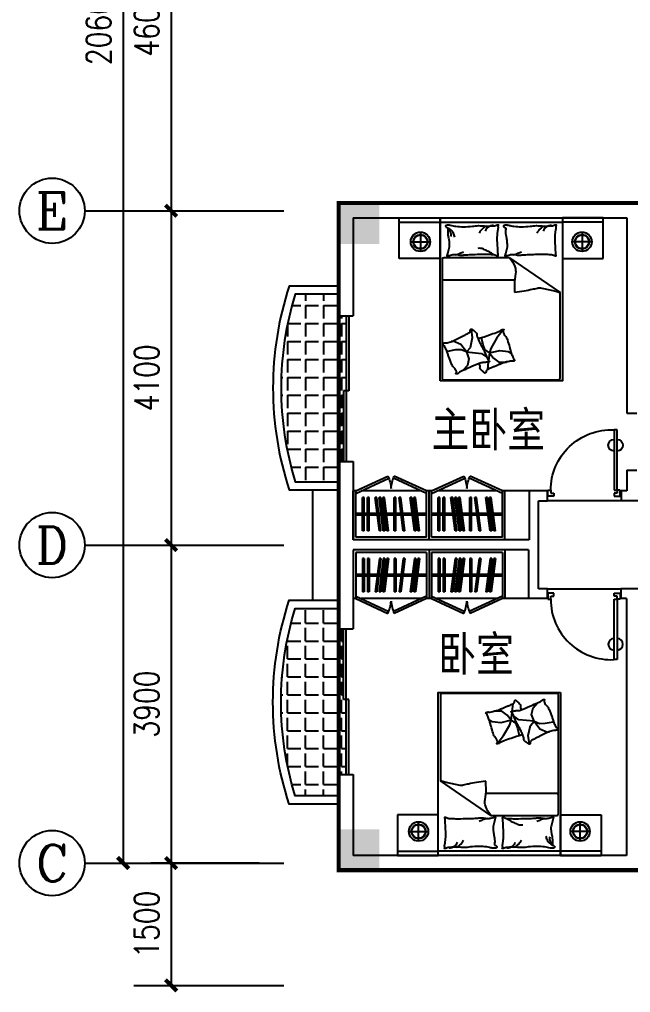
# Model space of a CAD drawing. Header units: millimetres. Extents: x 1454 to 36762, y 522 to 39654.
# Drawn here: x 5447 to 12938, y 12169 to 24102 of the extents above; entities that cross this region are included whole.
import ezdxf
from ezdxf.enums import TextEntityAlignment as Align

# ---------------------------------------------------------------- set-up
doc = ezdxf.new("R2010")
doc.units = ezdxf.units.MM
for name, color, linetype in [('AXIS', 3, 'Continuous'), ('AXIS_TEXT', 7, 'Continuous'), ('COLUMN', 7, 'Continuous'), ('PUB_DIM', 3, 'Continuous'), ('PUB_TEXT', 7, 'Continuous'), ('PUB_WALL', 255, 'Continuous'), ('WALL', 4, 'Continuous'), ('WINDOW', 5, 'Continuous')]:
    doc.layers.add(name, color=color, linetype=linetype)
doc.styles.add('-黑体', font='simhei.ttf')
doc.styles.add('COMPLEX', font='COMPLEX')
doc.styles.add('DIM_FONT', font='SIMPLEX.shx', dxfattribs={"width": 0.8})
doc.dimstyles.new('AXIS', dxfattribs={"dimtxt": 300, "dimasz": 1, "dimexe": 250, "dimexo": 300, "dimgap": 150, "dimtad": 1, "dimdec": 0, "dimdsep": 46, "dimtxsty": 'DIM_FONT', "dimblk": '_DIMX', "dimblk1": 'ARCHTICK', "dimblk2": 'ARCHTICK', "dimcen": 0.1, "dimse1": 1, "dimse2": 1, "dimclrt": 7, "dimadec": 0, "dimazin": 0, "dimtfac": 1, "dimtdec": 0, "dimtix": 1, "dimtmove": 2, "dimatfit": 3, "dimldrblk": '_DIMX', "dimfxl": 1, "dimtolj": 1, "dimtzin": 0, "dimarcsym": 0})
doc.dimstyles.new('DIMA', dxfattribs={"dimtxt": 300, "dimasz": 1, "dimexe": 250, "dimexo": 300, "dimgap": 150, "dimtad": 1, "dimdec": 0, "dimdsep": 46, "dimtxsty": 'DIM_FONT', "dimblk": '_DIMX', "dimblk1": 'ARCHTICK', "dimblk2": 'ARCHTICK', "dimcen": 0.1, "dimse1": 1, "dimclrt": 7, "dimadec": 0, "dimazin": 0, "dimtfac": 1, "dimtdec": 0, "dimtix": 1, "dimtmove": 2, "dimatfit": 3, "dimldrblk": '_DIMX', "dimfxl": 1, "dimtolj": 1, "dimtzin": 0, "dimarcsym": 0})

# ---------------------------------------------------------------- blocks, each defined once
blk = doc.blocks.new('_DIMX')
at = {"const_width": 50}
blk.add_lwpolyline([(-70, -70), (70, 70)], dxfattribs=at)
blk = doc.blocks.new('*D84')
at = {"layer": 'DEFPOINTS', "color": 0, "linetype": 'ByBlock', "transparency": 16777216}
for p in [(8306, 13757, 28344), (7306, 12257), (8306, 12257, 28344)]:
    blk.add_point(p, dxfattribs=at)
at = {"layer": 'PUB_DIM', "color": 0, "linetype": 'ByBlock', "lineweight": -2, "transparency": 16777216}
blk.add_line((7306, 13756), (7306, 12258), dxfattribs=at)
for p, rotation in [((7306, 13757), 90), ((7306, 12257), 270)]:
    blk.add_blockref('_DIMX', p, dxfattribs=dict(at, rotation=rotation))
at = {"layer": 'PUB_DIM', "color": 7, "linetype": 'ByBlock', "transparency": 16777216, "insert": (7006, 13007), "char_height": 300, "attachment_point": 5, "rotation": 90, "style": 'DIM_FONT'}
blk.add_mtext('\\A1;1500', dxfattribs=at)
blk = doc.blocks.new('_ARCHTICK')
at = {"color": 0, "linetype": 'ByBlock', "const_width": 0.15}
blk.add_lwpolyline([(-0.5, -0.5), (0.5, 0.5)], dxfattribs=at)
blk = doc.blocks.new('M_C54TQD')
for p, q in [((0, -52), (1500, -52)), ((26, -509), (26, -1968)), ((853, -489), (46, -489)), ((853, -489), (1472, -916)), ((46, -761), (915, -761)), ((1472, -1968), (1472, -916)), ((381, -1368), (395, -1471)), ((778, -1368), (698, -1472)), ((161, -1514), (137, -1518)), ((255, -1552), (161, -1514)), ((395, -1471), (369, -1593)), ((528, -1559), (509, -1470)), ((698, -1472), (623, -1603)), ((90, -1638), (87, -1645)), ((188, -1621), (90, -1638)), ((257, -1618), (188, -1621)), ((324, -1645), (255, -1552)), ((324, -1645), (257, -1618)), ((369, -1593), (324, -1645)), ((324, -1645), (510, -1664)), ((324, -1645), (355, -1728)), ((510, -1664), (560, -1700)), ((548, -1617), (528, -1559)), ((605, -1658), (548, -1617)), ((605, -1658), (594, -1752)), ((623, -1603), (605, -1658)), ((605, -1658), (734, -1626)), ((605, -1658), (655, -1721)), ((734, -1626), (837, -1640)), ((837, -1640), (873, -1660)), ((355, -1728), (335, -1810)), ((560, -1700), (572, -1709)), ((592, -1767), (580, -1861)), ((655, -1721), (720, -1769)), ((720, -1769), (813, -1769)), ((335, -1810), (281, -1873)), ((46, -1988), (1452, -1988))]:
    blk.add_line(p, q)
blk.add_lwpolyline([(0, -2000), (0, 0), (1500, 0), (1500, -2000)], close=True)
for points in [[(101, -127, -0.263368), (73, -108, -0.494818), (82, -89, -0.049225), (100, -88, -0.036831), (124, -89, -0.031893), (161, -97, 0.035782), (195, -104, 0.032941), (285, -110, 0.026564), (396, -104, 0.017905), (434, -99, -0.033397), (454, -97, -0.03204), (491, -97, 0.018442), (555, -101, 0.010837), (620, -100, 0.014624), (668, -97, 0.111249), (691, -89, -0.153708), (708, -86, -0.076444), (715, -87, -0.215512), (717, -89, -0.585858), (714, -92, 0.363489), (709, -95, 0.191716), (709, -106, -0.129675), (711, -123, -0.01735), (708, -140, 0.019326), (706, -155, 0.018818), (699, -223, 0.021828), (698, -283, 0.006204), (700, -316, 0.001963), (706, -423, 0.028341), (710, -459, -0.117014), (709, -468, -0.36606), (708, -469, -0.03973), (694, -466, -0.048309), (681, -461, 0.062981), (670, -457, 0.04058), (647, -454, 0.014345), (580, -451, 0.005484), (454, -452, 0.007153), (358, -455, 0.008762), (316, -458, -0.008153), (270, -461, -0.06251), (213, -456, 0.078669), (167, -454, 0.047825), (145, -459, -0.034494), (114, -466, -0.023571), (89, -469, -0.510228), (88, -468), (95, -438), (116, -356, 0.073041), (118, -336, 0.023305), (112, -275, 0.018299), (108, -252, -0.01097), (101, -214, -0.042281), (98, -180, -0.027201), (101, -126)], [(575, -101, 0.027842), (551, -111, 0.048685), (539, -119, 0.023666), (511, -144, 0.031223), (492, -164, 0.046801), (486, -172, 0.023191), (478, -189)], [(657, -95, 0.088153), (622, -98, 0.088153), (591, -114, 0.077547), (569, -135, 0.077547), (555, -162)], [(810, -127, -0.263368), (782, -108, -0.494818), (791, -89, -0.049225), (809, -88, -0.036831), (833, -89, -0.031893), (871, -97, 0.035782), (905, -104, 0.032941), (994, -110, 0.026564), (1106, -104, 0.017905), (1143, -99, -0.033397), (1163, -97, -0.03204), (1200, -97, 0.018442), (1265, -101, 0.010837), (1329, -100, 0.014624), (1377, -97, 0.111249), (1400, -89, -0.153708), (1417, -86, -0.076444), (1424, -87, -0.215512), (1426, -89, -0.585858), (1423, -92, 0.363489), (1419, -95, 0.191716), (1419, -106, -0.129675), (1421, -123, -0.01735), (1418, -140, 0.019326), (1415, -155, 0.018818), (1408, -223, 0.021828), (1407, -283, 0.006204), (1409, -316, 0.001963), (1415, -423, 0.028341), (1419, -459, -0.117014), (1419, -468, -0.36606), (1417, -469, -0.03973), (1404, -466, -0.048309), (1390, -461, 0.062981), (1379, -457, 0.04058), (1356, -454, 0.014345), (1289, -451, 0.005484), (1164, -452, 0.007153), (1067, -455, 0.008762), (1025, -458, -0.008153), (979, -461, -0.06251), (922, -456, 0.078669), (877, -454, 0.047825), (854, -459, -0.034494), (823, -466, -0.023571), (798, -469, -0.510228), (797, -468), (805, -438), (825, -356, 0.073041), (827, -336, 0.023305), (821, -275, 0.018299), (817, -252, -0.01097), (810, -214, -0.042281), (807, -180, -0.027201), (810, -126)], [(1284, -101, 0.027842), (1260, -111, 0.048685), (1248, -119, 0.023666), (1220, -144, 0.031223), (1201, -164, 0.046801), (1196, -172, 0.023191), (1188, -189)], [(1366, -95, 0.088153), (1332, -98, 0.088153), (1300, -114, 0.077547), (1279, -135, 0.077547), (1265, -162)], [(99, -143, -0.05369), (114, -156, -0.070312), (122, -168, -0.015448), (125, -177, -0.013244), (129, -187, -0.082127), (132, -205, -0.064164), (129, -228)], [(101, -127, -0.077379), (136, -152, -0.077379), (161, -187, -0.047525), (171, -211, -0.047525), (176, -238)], [(191, -454, 0.009729), (219, -445, 0.009729), (246, -435, 0.007971), (267, -426, 0.007971), (289, -416)], [(661, -455, 0.016108), (622, -429, 0.024599), (595, -414, 0.009477), (546, -391, 0.015937), (516, -378, 0.072521), (500, -375, 0.033339), (463, -375)], [(901, -454, 0.009729), (928, -445, 0.009729), (955, -435, 0.007971), (977, -426, 0.007971), (998, -416)], [(853, -489, -0.085272), (917, -599, -0.124044), (926, -686), (912, -782), (914, -912)], [(914, -912, 0.007867), (1032, -894, 0.009508), (1128, -876, 0.006616), (1193, -862, -0.023828), (1212, -858, -0.080713), (1230, -859, -0.009591), (1383, -891, -0.013133), (1416, -899, -0.007859), (1472, -916)], [(464, -1480, 0.025626), (476, -1478, 0.0108), (605, -1436, 0.00456), (692, -1405, 0.01125), (727, -1391, 0.069394), (746, -1380, -0.079756), (763, -1371, -0.106399), (778, -1368, -0.328642), (782, -1372, -0.299547), (779, -1378, 0.189917), (774, -1387, 0.033518), (773, -1397, 0.075627), (773, -1402, 0.053489), (776, -1410, 0.017838), (788, -1432, 0.038394), (805, -1456, -0.059529), (816, -1472, -0.035943), (826, -1498, -0.011245), (852, -1585, -0.006203), (862, -1624, 0.010783), (868, -1647, 0.019485), (873, -1660, 0.005062), (892, -1710, 0.101392), (909, -1736, -0.223768), (914, -1749, -0.25558), (911, -1754, -0.081563), (895, -1759, -0.071805), (878, -1759, 0.069985), (861, -1759, 0.03546), (801, -1772, 0.029432), (732, -1797, 0.001554), (699, -1811, -0.00152), (665, -1826, -0.004735), (629, -1840, 0.00382), (586, -1859, 0.296001), (564, -1891, -0.649774), (542, -1900, -0.02319), (538, -1895, 0.0288), (534, -1892, 0.005727), (527, -1886, -0.004358), (519, -1878, -0.027528), (502, -1861, -0.046214), (493, -1850, -0.194121), (490, -1833, 0.133719), (489, -1809, 0.005779), (482, -1787, 0.008882)]]:
    blk.add_lwpolyline(points, format="xyb")
blk.add_lwpolyline([(58, -1583, 0.101392), (40, -1559, -0.223768), (34, -1546, -0.25558), (36, -1541, -0.081563), (52, -1535, -0.071805), (69, -1534, 0.069985), (86, -1532, 0.03546), (145, -1515, 0.029432), (211, -1485, 0.001554), (244, -1468, -0.00152), (276, -1451, -0.004735), (311, -1433, 0.00382), (353, -1412, 0.296001), (372, -1378, -0.649774), (393, -1367, -0.02319), (398, -1372, 0.0288), (402, -1375, 0.005727), (409, -1380, -0.004358), (418, -1387, -0.027528), (436, -1403, -0.046214), (445, -1414, -0.194121), (450, -1430, 0.133719), (453, -1454, 0.011505), (471, -1496, 0.008882), (497, -1550, 0.012426), (535, -1618, -0.033612), (547, -1644), (570, -1701), (588, -1744, 0.224341), (603, -1757, -0.722772), (603, -1766, -0.103513), (599, -1767, 0.053465), (592, -1767, 0.030109), (569, -1772, -0.031436), (547, -1776, -0.05324), (532, -1776, 0.05518), (517, -1777, 0.056271), (492, -1783, 0.0108), (366, -1835, 0.00456), (281, -1873, 0.01125), (247, -1889, 0.069394), (229, -1902, -0.079756), (213, -1912, -0.106399), (199, -1915, -0.328642), (195, -1912, -0.299547), (196, -1906, 0.189917), (201, -1896, 0.033518), (202, -1886, 0.075627), (201, -1882, 0.053489), (197, -1874, 0.017838), (184, -1853, 0.038394), (165, -1830, -0.059529), (153, -1815, -0.035943), (140, -1790, -0.011245), (108, -1705, -0.006203), (95, -1667, 0.010783), (87, -1645, 0.019485), (82, -1632, 0.005062)], format="xyb", close=True)
for centre, start, end in [((46, -509), 90, 180), ((46, -741), 180, 270), ((46, -1968), 180, 270), ((1452, -1968), 270, 0)]:
    blk.add_arc(centre, 20, start, end)
at = {"style": 'DIM_FONT', "width": 0.8, "flags": 9}
for tag in ['XSIZE', 'YSIZE']:
    blk.add_attdef(tag, (0, 0), '', height=0.5, dxfattribs=at)
blk = doc.blocks.new('*D77')
at = {"layer": 'AXIS', "color": 0, "lineweight": -2, "transparency": 16777216}
blk.add_line((7306, 21756), (7306, 17658), dxfattribs=at)
at = {"layer": 'DEFPOINTS', "color": 0, "transparency": 16777216}
for p in [(8687, 21757), (7306, 17657), (8687, 17657)]:
    blk.add_point(p, dxfattribs=at)
at = {"layer": 'AXIS', "color": 0, "lineweight": -2, "transparency": 16777216}
for p, rotation in [((7306, 21757), 90), ((7306, 17657), 270)]:
    blk.add_blockref('_DIMX', p, dxfattribs=dict(at, rotation=rotation))
at = {"layer": 'AXIS', "color": 7, "transparency": 16777216, "insert": (7006, 19707), "char_height": 300, "attachment_point": 5, "rotation": 90, "style": 'DIM_FONT'}
blk.add_mtext('\\A1;4100', dxfattribs=at)
blk = doc.blocks.new('*D78')
at = {"layer": 'AXIS', "color": 0, "lineweight": -2, "transparency": 16777216}
blk.add_line((7306, 21756), (7306, 17658), dxfattribs=at)
at = {"layer": 'DEFPOINTS', "color": 0, "transparency": 16777216}
for p in [(8687, 21757), (7306, 17657), (8687, 17657)]:
    blk.add_point(p, dxfattribs=at)
at = {"layer": 'AXIS', "color": 0, "lineweight": -2, "transparency": 16777216}
for p, rotation in [((7306, 21757), 90), ((7306, 17657), 270)]:
    blk.add_blockref('_DIMX', p, dxfattribs=dict(at, rotation=rotation))
at = {"layer": 'AXIS', "color": 7, "transparency": 16777216, "insert": (7006, 19707), "char_height": 300, "attachment_point": 5, "rotation": 90, "style": 'DIM_FONT'}
blk.add_mtext('\\A1;4100', dxfattribs=at)
blk = doc.blocks.new('*D79')
at = {"layer": 'AXIS', "color": 0, "lineweight": -2, "transparency": 16777216}
blk.add_line((6718, 34356), (6718, 13758), dxfattribs=at)
at = {"layer": 'DEFPOINTS', "color": 0, "transparency": 16777216}
for p in [(8500, 34357), (6718, 13757), (8500, 13757)]:
    blk.add_point(p, dxfattribs=at)
at = {"layer": 'AXIS', "color": 0, "lineweight": -2, "transparency": 16777216}
for p, rotation in [((6718, 34357), 90), ((6718, 13757), 270)]:
    blk.add_blockref('_DIMX', p, dxfattribs=dict(at, rotation=rotation))
at = {"layer": 'AXIS', "color": 7, "transparency": 16777216, "insert": (6418, 24057), "char_height": 300, "attachment_point": 5, "rotation": 90, "style": 'DIM_FONT'}
blk.add_mtext('\\A1;20600', dxfattribs=at)
blk = doc.blocks.new('U_B7VQP')
for p, q in [((0, 600), (0, 0)), ((930, 600), (930, 0)), ((30, 567), (30, 0)), ((900, 567), (30, 567)), ((113, 490), (113, 81)), ((133, 490), (113, 490)), ((133, 490), (133, 81)), ((174, 490), (174, 81)), ((194, 490), (174, 490)), ((194, 490), (194, 81)), ((320, 490), (268, 81)), ((340, 490), (289, 81)), ((368, 490), (317, 81)), ((340, 490), (320, 490)), ((388, 490), (337, 81)), ((413, 490), (361, 81)), ((388, 490), (368, 490)), ((433, 490), (382, 81)), ((433, 490), (413, 490)), ((500, 490), (500, 81)), ((520, 490), (500, 490)), ((520, 490), (520, 81)), ((613, 490), (562, 81)), ((633, 490), (582, 81)), ((633, 490), (613, 490)), ((749, 490), (697, 81)), ((769, 490), (717, 81)), ((793, 490), (742, 81)), ((769, 490), (749, 490)), ((813, 490), (762, 81)), ((813, 490), (793, 490)), ((900, 567), (900, 0)), ((900, 296), (30, 296)), ((900, 276), (30, 276)), ((30, 0), (0, 0)), ((30, 30), (436, -157)), ((30, 0), (425, -182)), ((833, 0), (95, 0)), ((133, 81), (113, 81)), ((194, 81), (174, 81)), ((289, 81), (268, 81)), ((337, 81), (317, 81)), ((382, 81), (361, 81)), ((898, 30), (492, -157)), ((520, 81), (500, 81)), ((898, 0), (503, -182)), ((582, 81), (562, 81)), ((717, 81), (697, 81)), ((762, 81), (742, 81)), ((930, 0), (898, 0))]:
    blk.add_line(p, q)
for centre, start, end in [((30, 0), 335.3164, 356.0454), ((898, 0), 183.9546, 204.6836)]:
    blk.add_arc(centre, 435, start, end)
at = {"style": 'DIM_FONT', "width": 0.8, "flags": 9}
for tag in ['XSIZE', 'YSIZE']:
    blk.add_attdef(tag, (0, 0), '', height=0.5, dxfattribs=at)
blk = doc.blocks.new('*D80')
at = {"layer": 'AXIS', "color": 0, "lineweight": -2, "transparency": 16777216}
for p, q in [((7306, 17656), (7306, 13758)), ((8387, 13757), (7056, 13757))]:
    blk.add_line(p, q, dxfattribs=at)
at = {"layer": 'DEFPOINTS', "color": 0, "transparency": 16777216}
for p in [(8687, 17657), (7306, 13757), (8687, 13757)]:
    blk.add_point(p, dxfattribs=at)
at = {"layer": 'AXIS', "color": 0, "lineweight": -2, "transparency": 16777216}
for p, rotation in [((7306, 17657), 90), ((7306, 13757), 270)]:
    blk.add_blockref('_DIMX', p, dxfattribs=dict(at, rotation=rotation))
at = {"layer": 'AXIS', "color": 7, "transparency": 16777216, "insert": (7006, 15707), "char_height": 300, "attachment_point": 5, "rotation": 90, "style": 'DIM_FONT'}
blk.add_mtext('\\A1;3900', dxfattribs=at)
blk = doc.blocks.new('_AXISO')
blk.add_circle((0, 0), 0.5)
at = {"layer": 'AXIS_TEXT', "style": 'COMPLEX', "width": 1.041667}
blk.add_attdef('A', text='', height=0.56, dxfattribs=at).set_placement((-0.25, -0.28), (0.25, -0.28), align=Align.FIT)
blk = doc.blocks.new('M_A22TIB')
for p, q in [((-0.449, 0.076), (-0.449, 0.898)), ((-0.449, 0.898), (-0.408, 0.898)), ((-0.408, 0.898), (-0.408, 0.076)), ((-0.49, 0.076), (-0.449, 0.076)), ((-0.49, -0.006), (-0.49, 0.076)), ((-0.449, 0.076), (-0.449, 0.035)), ((-0.408, 0.076), (-0.449, 0.076)), ((-0.449, 0.035), (-0.408, 0.035)), ((-0.408, 0.035), (-0.408, -0.006)), ((0.455, 0.035), (0.414, 0.035)), ((0.414, 0.035), (0.414, -0.006)), ((0.496, 0.076), (0.455, 0.076)), ((0.455, 0.076), (0.455, 0.035)), ((0.496, -0.006), (0.496, 0.076)), ((-0.408, -0.006), (-0.49, -0.006)), ((-0.49, -0.006), (-0.49, -0.006)), ((0.414, -0.006), (0.496, -0.006)), ((0.496, -0.006), (0.496, -0.006))]:
    blk.add_line(p, q)
for centre, radius, start, end in [((-0.367, 0.077), 0.822, 359.9283, 92.866), ((-0.449, 0.689), 0.0791, 90, 270), ((-0.408, 0.689), 0.0791, 270, 90)]:
    blk.add_arc(centre, radius, start, end)
blk = doc.blocks.new('*D75')
at = {"layer": 'AXIS', "color": 0, "lineweight": -2, "transparency": 16777216}
blk.add_line((7306, 26356), (7306, 21758), dxfattribs=at)
at = {"layer": 'DEFPOINTS', "color": 0, "transparency": 16777216}
for p in [(8687, 26357), (7306, 21757), (8687, 21757)]:
    blk.add_point(p, dxfattribs=at)
at = {"layer": 'AXIS', "color": 0, "lineweight": -2, "transparency": 16777216}
for p, rotation in [((7306, 26357), 90), ((7306, 21757), 270)]:
    blk.add_blockref('_DIMX', p, dxfattribs=dict(at, rotation=rotation))
at = {"layer": 'AXIS', "color": 7, "transparency": 16777216, "insert": (7006, 24057), "char_height": 300, "attachment_point": 5, "rotation": 90, "style": 'DIM_FONT'}
blk.add_mtext('\\A1;4600', dxfattribs=at)
blk = doc.blocks.new('*D76')
at = {"layer": 'AXIS', "color": 0, "lineweight": -2, "transparency": 16777216}
blk.add_line((7306, 26356), (7306, 21758), dxfattribs=at)
at = {"layer": 'DEFPOINTS', "color": 0, "transparency": 16777216}
for p in [(8687, 26357), (7306, 21757), (8687, 21757)]:
    blk.add_point(p, dxfattribs=at)
at = {"layer": 'AXIS', "color": 0, "lineweight": -2, "transparency": 16777216}
for p, rotation in [((7306, 26357), 90), ((7306, 21757), 270)]:
    blk.add_blockref('_DIMX', p, dxfattribs=dict(at, rotation=rotation))
at = {"layer": 'AXIS', "color": 7, "transparency": 16777216, "insert": (7006, 24057), "char_height": 300, "attachment_point": 5, "rotation": 90, "style": 'DIM_FONT'}
blk.add_mtext('\\A1;4600', dxfattribs=at)
blk = doc.blocks.new('_FZH')
blk.add_solid([(-0.5, -0.5), (0.5, -0.5), (-0.5, 0.5), (0.5, 0.5)])

msp = doc.modelspace()

# ---------------------------------------------------------------- hatches: boundary and pattern name
at = {"layer": 'PUB_WALL', "linetype": 'ByBlock'}
h = msp.add_hatch(dxfattribs=at)
h.set_pattern_fill('ANGLE', color=256, scale=800, angle=-90, style=0)
h.set_pattern_definition([(270, (204754.12, 444533.4), (220, 4e-14), [160, -60]), (1e-14, (204754.12, 444533.4), (-3e-14, 220), [160, -60])])
edge = h.paths.add_edge_path()
edge.add_line((9354.1, 20733.4), (8827.2, 20733.4))
edge.add_arc((12560.4, 19583.4), 3906.2, 162.87844, 197.12156)
edge.add_line((8827.2, 18433.4), (9354.1, 18433.4))
edge.add_line((9354.1, 18433.4), (9358.8, 18681.9))
edge.add_line((9358.8, 18681.9), (9418.2, 18681.5))
edge.add_line((9418.2, 18681.5), (9418.2, 19548.9))
edge.add_line((9418.2, 19548.9), (9452.3, 19548.9))
edge.add_line((9452.3, 19548.9), (9452.3, 20465.6))
edge.add_line((9452.3, 20465.6), (9358.8, 20468.3))
edge.add_line((9358.8, 20468.3), (9354.1, 20733.4))
h = msp.add_hatch(dxfattribs=at)
h.set_pattern_fill('ANGLE', color=256, scale=800, angle=-90, style=0)
h.set_pattern_definition([(90, (204754.12, -409220.38), (220, 4e-14), [160, -60]), (1e-14, (204754.12, -409220.38), (5e-14, -220), [160, -60])])
edge = h.paths.add_edge_path()
edge.add_line((9354.1, 14579.6), (8827.2, 14579.6))
edge.add_arc((12560.4, 15729.6), 3906.2, 162.87844, 197.12156, ccw=False)
edge.add_line((8827.2, 16879.6), (9354.1, 16879.6))
edge.add_line((9354.1, 16879.6), (9358.8, 16631.1))
edge.add_line((9358.8, 16631.1), (9418.2, 16631.5))
edge.add_line((9418.2, 16631.5), (9418.2, 15764.1))
edge.add_line((9418.2, 15764.1), (9452.3, 15764.1))
edge.add_line((9452.3, 15764.1), (9452.3, 14847.4))
edge.add_line((9452.3, 14847.4), (9358.8, 14844.7))
edge.add_line((9358.8, 14844.7), (9354.1, 14579.6))

# ---------------------------------------------------------------- linework, layer by layer
for p, q in [((10102.8, 21170), (10102.8, 21670)), ((10102.8, 21670), (10602.8, 21670)), ((10102.8, 21617.6), (10602.8, 21617.6)), ((10602.8, 21670), (10602.8, 21170)), ((12602.8, 21670), (12102.8, 21670)), ((12102.8, 21670), (12102.8, 21170)), ((12602.8, 21617.6), (12102.8, 21617.6)), ((12602.8, 21170), (12602.8, 21670)), ((10362.3, 21494.6), (10362.3, 21257)), ((12343.3, 21494.6), (12343.3, 21257)), ((10243.5, 21375.8), (10481.1, 21375.8)), ((12462.1, 21375.8), (12224.5, 21375.8)), ((10602.8, 21170), (10102.8, 21170)), ((12102.8, 21170), (12602.8, 21170)), ((10080.1, 14350, -28344.3), (10080.1, 13850, -28344.3)), ((10580.1, 14350, -28344.3), (10080.1, 14350, -28344.3)), ((10580.1, 13850, -28344.3), (10580.1, 14350, -28344.3)), ((12080.1, 13850, -28344.3), (12080.1, 14350, -28344.3)), ((12080.1, 14350, -28344.3), (12580.1, 14350, -28344.3)), ((12580.1, 14350, -28344.3), (12580.1, 13850, -28344.3)), ((10339.5, 14025.4, -28344.3), (10339.5, 14263, -28344.3)), ((12320.6, 14025.4, -28344.3), (12320.6, 14263, -28344.3)), ((10220.7, 14144.2, -28344.3), (10458.3, 14144.2, -28344.3)), ((12439.4, 14144.2, -28344.3), (12201.8, 14144.2, -28344.3)), ((10080.1, 13902.4, -28344.3), (10580.1, 13902.4, -28344.3)), ((10080.1, 13850, -28344.3), (10580.1, 13850, -28344.3)), ((12580.1, 13902.4, -28344.3), (12080.1, 13902.4, -28344.3)), ((12080.1, 13850, -28344.3), (12580.1, 13850, -28344.3))]:
    msp.add_line(p, q)
at = {"const_width": 50, "elevation": -28344.3}
msp.add_lwpolyline([(9358.8, 13670), (9358.8, 21850), (14368.8, 21850), (14368.8, 26263), (9358.8, 26263), (9358.8, 34443), (20138.8, 34443), (20138.8, 32209.4), (22358.8, 32209.4), (22358.8, 34443), (32838.8, 34443), (32838.8, 26263), (27928.8, 26262.7), (27928.8, 21850.3), (32838.8, 21850.3), (32838.8, 13670), (22358.8, 13670), (22358.8, 16578.3), (20138.8, 16578.3), (20138.8, 13670)], close=True, dxfattribs=at)
for centre, radius in [((10362.3, 21375.8), 118.8), ((12343.3, 21375.8), 118.8), ((10362.3, 21375.8), 88.8), ((10362.3, 21375.8), 83.8), ((12343.3, 21375.8), 88.8), ((12343.3, 21375.8), 83.8), ((10339.5, 14144.2, -28344.3), 118.8), ((10339.5, 14144.2, -28344.3), 88.8), ((10339.5, 14144.2, -28344.3), 83.8), ((12320.6, 14144.2, -28344.3), 118.8), ((12320.6, 14144.2, -28344.3), 88.8), ((12320.6, 14144.2, -28344.3), 83.8)]:
    msp.add_circle(centre, radius)
at = {"layer": 'AXIS'}
for p, q in [((6246.6, 21756.5, -28344.3), (8687.4, 21756.5, -28344.3)), ((6246.6, 17656.5, -28344.3), (8687.4, 17656.5, -28344.3)), ((6246.6, 13756.5), (8687.4, 13756.5)), ((6848.3, 12256.5), (8687.4, 12256.5))]:
    msp.add_line(p, q, dxfattribs=at)
at = {"layer": 'PUB_WALL', "linetype": 'ByBlock'}
for p, q in [((9452.3, 20465.6, -28344.3), (9452.3, 18681.5, -28344.3)), ((9486.4, 20465.6, -28344.3), (9486.4, 19548.9, -28344.3)), ((9418.2, 19548.9, -28344.3), (9418.2, 18681.5, -28344.3)), ((9486.4, 19548.9, -28344.3), (9418.2, 19548.9, -28344.3)), ((9043.6, 16975.4, -28344.3), (9043.6, 18333.4, -28344.3)), ((11694.1, 18320.6), (11398.8, 18320)), ((12824.6, 18200), (11919.2, 18200)), ((11919.2, 17120), (12819.2, 17120)), ((11694.1, 16999.5), (11398.8, 17000.1)), ((9418.2, 15764.1, -28344.3), (9418.2, 16631.5, -28344.3)), ((9452.3, 14847.4, -28344.3), (9452.3, 16631.5, -28344.3)), ((9486.4, 15764.1, -28344.3), (9418.2, 15764.1, -28344.3)), ((9486.4, 14847.4, -28344.3), (9486.4, 15764.1, -28344.3))]:
    msp.add_line(p, q, dxfattribs=at)
at = {"layer": 'PUB_WALL', "linetype": 'ByBlock', "elevation": -28344.3}
for points in [[(9354.1, 20833.4), (8754.1, 20833.4, 0.16), (8754.1, 18333.4), (9354.1, 18333.4)], [(9354.1, 20733.4), (8827.2, 20733.4, 0.1505357), (8827.2, 18433.4), (9354.1, 18433.4)], [(9354.1, 14479.6), (8754.1, 14479.6, -0.16), (8754.1, 16979.6), (9354.1, 16979.6)], [(9354.1, 14579.6), (8827.2, 14579.6, -0.1505357), (8827.2, 16879.6), (9354.1, 16879.6)]]:
    msp.add_lwpolyline(points, format="xyb", dxfattribs=at)
at = {"layer": 'WALL', "color": 7, "linetype": 'Continuous'}
for p, q in [((14798.4, 21850, -28344.3), (9358.8, 21850, -28344.3)), ((9358.8, 21850, -28344.3), (9358.8, 20468.3, -28344.3)), ((9538.8, 21670, -28344.3), (12894.1, 21670, -28344.3)), ((9538.8, 21670, -28344.3), (9538.8, 20468.3, -28344.3)), ((12894.1, 21670), (12894.1, 19275.1)), ((9358.8, 20468.3, -28344.3), (9538.8, 20468.3, -28344.3)), ((12894.1, 19275.1), (13014.1, 19275.1)), ((9358.8, 18681.9, -28344.3), (9538.8, 18681.9, -28344.3)), ((9358.8, 18681.9, -28344.3), (9358.8, 16631.1, -28344.3)), ((9538.8, 18681.9, -28344.3), (9538.8, 17720, -28344.3)), ((12894.1, 18575.1), (13014.1, 18575.1)), ((12894.1, 18575.1), (12894.1, 18320)), ((11919.2, 18320), (11694.1, 18320.6)), ((11694.1, 18320.6), (11694.1, 17720)), ((11919.2, 18200, -28344.3), (11919.2, 18320, -28344.3)), ((12824.6, 18320, -28344.3), (12824.6, 18200, -28344.3)), ((12894.1, 18320, -28344.3), (12824.6, 18320, -28344.3)), ((11808.8, 17120, -28344.3), (11808.8, 18200.1, -28344.3)), ((11808.8, 18200.1), (11919.2, 18200.1)), ((14614.1, 18200, -28344.3), (12824.6, 18200, -28344.3)), ((11694.1, 17720), (9538.8, 17720)), ((9538.8, 17600, -28344.3), (9538.8, 16631.1, -28344.3)), ((11688.8, 17600), (9538.8, 17600)), ((11688.8, 17600), (11688.8, 17000)), ((11919.2, 17120, -28344.3), (11808.8, 17120, -28344.3)), ((11919.2, 17000, -28344.3), (11919.2, 17120, -28344.3)), ((12819.2, 17120, -28344.3), (12819.2, 17000, -28344.3)), ((13054.4, 17120, -28344.3), (12819.2, 17120, -28344.3)), ((11919.2, 17000, -28344.3), (11688.8, 17000, -28344.3)), ((12888.8, 17000, -28344.3), (12819.2, 17000, -28344.3)), ((12888.8, 17000), (12888.8, 13850)), ((9358.8, 16631.1, -28344.3), (9538.8, 16631.1, -28344.3)), ((9358.8, 14844.7, -28344.3), (9358.8, 13670, -28344.3)), ((9358.8, 14844.7, -28344.3), (9538.8, 14844.7, -28344.3)), ((9538.8, 14844.7, -28344.3), (9538.8, 13850, -28344.3)), ((12888.8, 13850, -28344.3), (9538.8, 13850, -28344.3)), ((9358.8, 13670, -28344.3), (13788.2, 13670, -28344.3))]:
    msp.add_line(p, q, dxfattribs=at)

# ---------------------------------------------------------------- block references
for name, p in [('M_C54TQD', (10602.8, 21670)), ('U_B7VQP', (9538.8, 17000.1)), ('U_B7VQP', (10468.8, 17000.1))]:
    msp.add_blockref(name, p)
at = {"xscale": -1, "rotation": 180}
for p in [(9538.8, 18320), (10468.8, 18320)]:
    msp.add_blockref('U_B7VQP', p, dxfattribs=at)
at = {"rotation": 179.9999999999996}
msp.add_blockref('M_C54TQD', (12080.1, 13850, -28344.3), dxfattribs=at)
at = {"layer": 'AXIS'}
ref = msp.add_blockref('_AXISO', (5846.6, 21756.5), dxfattribs=dict(at, xscale=800, yscale=800, zscale=800))
ref.add_attrib('A', 'E', dxfattribs={"layer": 'AXIS_TEXT', "height": 448, "style": 'COMPLEX', "width": 1.171875}).set_placement((5646.6, 21532.5), (6046.6, 21532.5), align=Align.FIT)
ref = msp.add_blockref('_AXISO', (5846.6, 17656.5), dxfattribs=dict(at, xscale=800, yscale=800, zscale=800))
ref.add_attrib('A', 'D', dxfattribs={"layer": 'AXIS_TEXT', "height": 448, "style": 'COMPLEX', "width": 1.102941}).set_placement((5646.6, 17432.5), (6046.6, 17432.5), align=Align.FIT)
ref = msp.add_blockref('_AXISO', (5846.6, 13756.5), dxfattribs=dict(at, xscale=800, yscale=800, zscale=800))
ref.add_attrib('A', 'C', dxfattribs={"layer": 'AXIS_TEXT', "height": 448, "style": 'COMPLEX', "width": 1.25}).set_placement((5646.6, 13532.5), (6046.6, 13532.5), align=Align.FIT)
at = {"layer": 'COLUMN', "linetype": 'ByBlock', "xscale": -500, "yscale": 500, "zscale": 500, "rotation": 180}
for p in [(9608.8, 21600), (9608.8, 13920, 28344.3)]:
    msp.add_blockref('_FZH', p, dxfattribs=at)
at = {"layer": 'WINDOW', "xscale": 900, "yscale": -900, "zscale": 900, "rotation": 180}
msp.add_blockref('M_A22TIB', (12369.2, 18260), dxfattribs=at)
at = {"layer": 'WINDOW', "xscale": -900, "yscale": -900, "zscale": 900}
msp.add_blockref('M_A22TIB', (12369.2, 17060), dxfattribs=at)

# ---------------------------------------------------------------- texts
at = {"layer": 'PUB_TEXT', "linetype": 'ByBlock', "style": '-黑体', "width": 0.8}
for s, p in [('主卧室', (10498.2, 18862.7)), ('卧室', (10580.1, 16111.5))]:
    msp.add_text(s, height=425.25, dxfattribs=at).set_placement(p)

# ---------------------------------------------------------------- dimensions: what is measured, and where the dimension line sits
at = {"layer": 'AXIS'}
for base, p1, p2, angle, dimstyle, picture, middle in [((6718.3, 13756.5), (8499.8, 34356.5), (8499.8, 13756.5), 270, 'AXIS', '*D79', (6418.3, 24056.5)), ((7305.9, 21756.5), (8687.4, 26356.5), (8687.4, 21756.5), 90, 'AXIS', '*D75', (7005.9, 24056.5)), ((7305.9, 21756.5), (8687.4, 26356.5), (8687.4, 21756.5), 90, 'AXIS', '*D76', (7005.9, 24056.5)), ((7305.9, 17656.5), (8687.4, 21756.5), (8687.4, 17656.5), 90, 'AXIS', '*D77', (7005.9, 19706.5)), ((7305.9, 17656.5), (8687.4, 21756.5), (8687.4, 17656.5), 90, 'AXIS', '*D78', (7005.9, 19706.5)), ((7305.9, 13756.5), (8687.4, 17656.5), (8687.4, 13756.5), 90, 'DIMA', '*D80', (7005.9, 15706.5))]:
    dim = msp.add_linear_dim(base=base, p1=p1, p2=p2, angle=angle, dimstyle=dimstyle, dxfattribs=at)
    dim.commit()
    dim.dimension.update_dxf_attribs({"geometry": picture, "text_midpoint": middle})
at = {"layer": 'PUB_DIM', "linetype": 'ByBlock'}
dim = msp.add_aligned_dim(p1=(8305.9, 13756.5), p2=(8305.9, 12256.5), distance=-1000, dimstyle='AXIS', dxfattribs=at)
dim.commit()
dim.dimension.update_dxf_attribs({"geometry": '*D84', "text_midpoint": (7005.9, 13006.5, -28344.3)})

doc.saveas('drawing.dxf')
